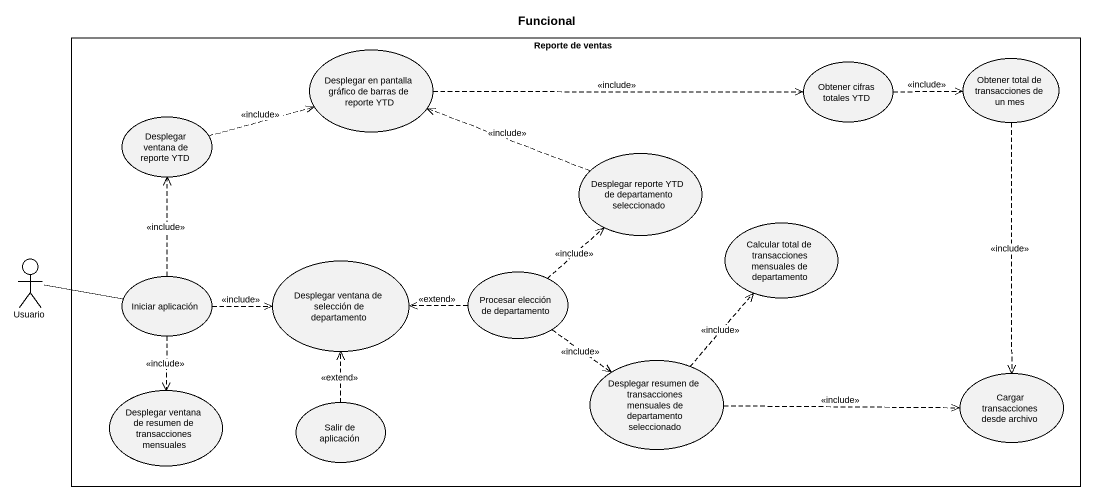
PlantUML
@startuml
title Funcional
rectangle "Reporte de ventas" as Reporte_de_ventas {
  usecase "Desplegar en pantalla gráfico de barras de reporte YTD" as Desplegar_en_pantalla
  usecase "Obtener cifras totales YTD" as Obtener_cifras_totales_YTD
  usecase "Obtener total de transacciones de un mes" as Obtener_total_de
  usecase "Desplegar ventana de reporte YTD" as Desplegar_ventana_de
  usecase "Desplegar reporte YTD de departamento seleccionado" as Desplegar_reporte_YTD_de
  usecase "Calcular total de transacciones mensuales de departamento" as Calcular_total_de
  usecase "Iniciar aplicación" as Iniciar_aplicación
  usecase "Desplegar ventana de selección de departamento" as Desplegar_ventana_de_2
  usecase "Procesar elección de departamento" as Procesar_elección_de
  usecase "Desplegar ventana de resumen de transacciones mensuales" as Desplegar_ventana_de_3
  usecase "Desplegar resumen de transacciones mensuales de departamento seleccionado" as Desplegar_resumen_de
  usecase "Cargar transacciones desde archivo" as Cargar_transacciones_desde
  usecase "Salir de aplicación" as Salir_de_aplicación
}
actor Usuario
Desplegar_en_pantalla .right.> Obtener_cifras_totales_YTD : <<include>>
Obtener_cifras_totales_YTD .right.> Obtener_total_de : <<include>>
Obtener_total_de ..> Cargar_transacciones_desde : <<include>>
Desplegar_ventana_de .right.> Desplegar_en_pantalla : <<include>>
Desplegar_reporte_YTD_de .left.> Desplegar_en_pantalla : <<include>>
Usuario -right- Iniciar_aplicación
Iniciar_aplicación .up.> Desplegar_ventana_de : <<include>>
Iniciar_aplicación .right.> Desplegar_ventana_de_2 : <<include>>
Iniciar_aplicación ..> Desplegar_ventana_de_3 : <<include>>
Procesar_elección_de .up.> Desplegar_reporte_YTD_de : <<include>>
Procesar_elección_de .left.> Desplegar_ventana_de_2 : <<extend>>
Procesar_elección_de ..> Desplegar_resumen_de : <<include>>
Desplegar_resumen_de .up.> Calcular_total_de : <<include>>
Desplegar_resumen_de .right.> Cargar_transacciones_desde : <<include>>
Salir_de_aplicación .up.> Desplegar_ventana_de_2 : <<extend>>
@enduml
